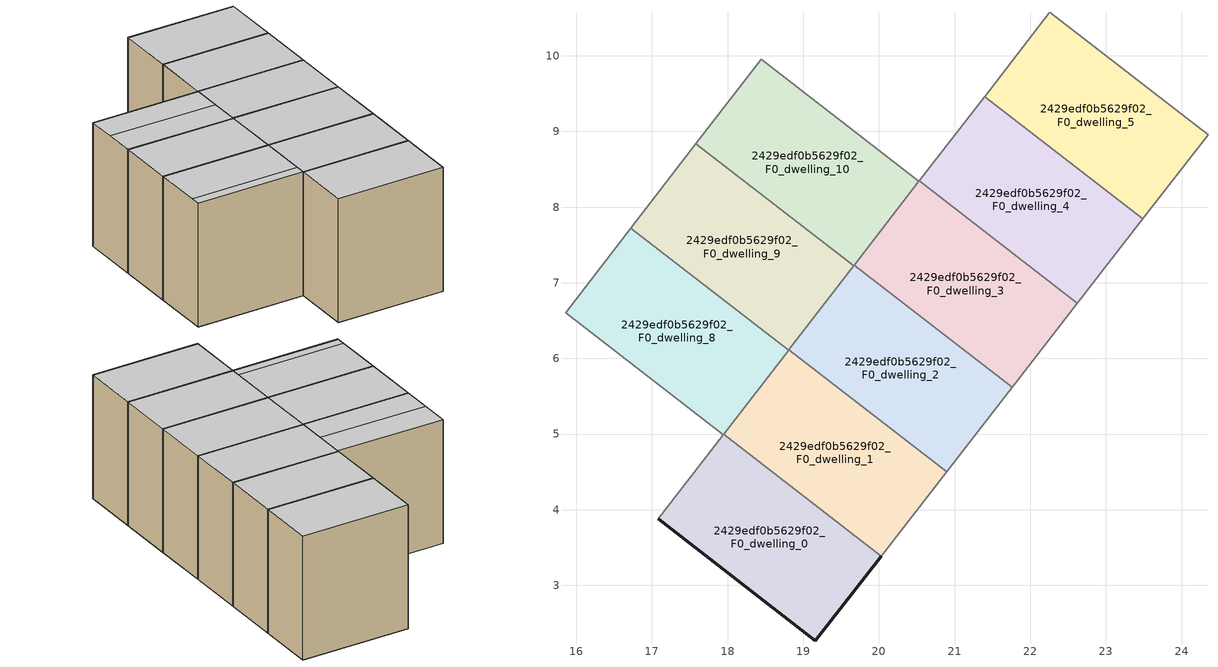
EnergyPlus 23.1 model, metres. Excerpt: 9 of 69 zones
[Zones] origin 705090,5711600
2429edf0b5629f02_F0_dwelling_0
 floor ground (EU_floor_Construction): 19.16,2.27 20.03,3.39 17.95,5 17.08,3.88 z0
 wall outside (EU_wall_Construction): 20.03,3.39 19.16,2.27 17.08,3.88 z0:3
 wall to 2429edf0b5629f02_F0_dwelling_1 (EU_wall_Construction): 17.95,5 20.03,3.39 z0:3
 wall to 2429edf0b5629f02_F0_dwelling_7 (EU_wall_Construction): 17.08,3.88 17.94,4.99 z0:3
 ceiling to 2429edf0b5629f02_F1_dwelling_0 (EU_floor_Construction): 20.03,3.39 19.16,2.27 17.08,3.88 17.95,5 z3
2429edf0b5629f02_F0_dwelling_1
 floor ground (EU_floor_Construction): 20.03,3.39 20.9,4.5 18.81,6.11 17.95,5 z0
 wall to 2429edf0b5629f02_F0_dwelling_2 (EU_wall_Construction): 18.81,6.11 20.9,4.5 z0:3
 wall adiabatic (EU_wall_Construction): 20.9,4.5 20.03,3.39 z0:3
 wall to 2429edf0b5629f02_F0_dwelling_8 (EU_wall_Construction): 17.95,5 18.81,6.11 z0:3
 ceiling to 2429edf0b5629f02_F1_dwelling_1 (EU_floor_Construction): 20.9,4.5 20.03,3.39 17.95,5 18.81,6.11 z3
2429edf0b5629f02_F0_dwelling_10
 floor ground (EU_floor_Construction): 19.67,7.22 20.53,8.34 18.44,9.95 17.58,8.84 z0
 wall to 2429edf0b5629f02_F0_dwelling_11 (EU_wall_Construction): 18.44,9.95 20.53,8.34 z0:3
 wall to 2429edf0b5629f02_F0_dwelling_9 (EU_wall_Construction): 19.67,7.22 17.58,8.84 z0:3
 wall to 2429edf0b5629f02_F0_dwelling_17 (EU_wall_Construction): 17.58,8.84 18.44,9.95 z0:3
 wall to 2429edf0b5629f02_F0_dwelling_3 (EU_wall_Construction): 20.53,8.34 19.67,7.23 z0:3
 wall to 2429edf0b5629f02_F0_dwelling_2 (EU_wall_Construction): 19.67,7.23,1.5 19.67,7.23,0 19.67,7.22,0
 ceiling to 2429edf0b5629f02_F1_dwelling_9 (EU_floor_Construction): 20.1,7.78 19.67,7.22 17.58,8.84 18.01,9.39 z3
 ceiling to 2429edf0b5629f02_F1_dwelling_10 (EU_floor_Construction): 20.53,8.34 20.1,7.78 18.01,9.39 18.44,9.95 z3
2429edf0b5629f02_F0_dwelling_2
 floor ground (EU_floor_Construction): 20.9,4.5 21.76,5.62 19.67,7.23 18.81,6.11 z0
 wall to 2429edf0b5629f02_F0_dwelling_3 (EU_wall_Construction): 19.67,7.23 21.76,5.62 z0:3
 wall adiabatic (EU_wall_Construction): 21.76,5.62 20.9,4.5 z0:3
 wall to 2429edf0b5629f02_F0_dwelling_9 (EU_wall_Construction): 18.81,6.11 19.67,7.22 z0:3
 ceiling to 2429edf0b5629f02_F1_dwelling_2 (EU_floor_Construction): 21.76,5.62 20.9,4.5 18.81,6.11 19.67,7.23 z3
2429edf0b5629f02_F0_dwelling_3
 floor ground (EU_floor_Construction): 21.76,5.62 22.62,6.73 20.54,8.35 19.67,7.23 z0
 wall to 2429edf0b5629f02_F0_dwelling_4 (EU_wall_Construction): 20.54,8.35 22.62,6.73 z0:3
 wall adiabatic (EU_wall_Construction): 22.62,6.73 21.76,5.62 z0:3
 wall to 2429edf0b5629f02_F0_dwelling_11 (EU_wall_Construction): 20.53,8.34,1.5 20.53,8.34,0 20.54,8.35,0
 ceiling to 2429edf0b5629f02_F1_dwelling_3 (EU_floor_Construction): 22.62,6.73 21.76,5.62 19.67,7.23 20.54,8.35 z3
2429edf0b5629f02_F0_dwelling_4
 floor ground (EU_floor_Construction): 22.62,6.73 23.49,7.84 21.4,9.46 20.54,8.35 z0
 wall to 2429edf0b5629f02_F0_dwelling_5 (EU_wall_Construction): 21.4,9.46 23.49,7.84 z0:3
 wall adiabatic (EU_wall_Construction): 23.49,7.84 22.62,6.73 z0:3
 wall to 2429edf0b5629f02_F0_dwelling_11 (EU_wall_Construction): 20.54,8.35 21.39,9.45 z0:3
 wall to 2429edf0b5629f02_F0_dwelling_12 (EU_wall_Construction): 21.39,9.46,1.5 21.39,9.45,0 21.4,9.46,0
 ceiling to 2429edf0b5629f02_F1_dwelling_4 (EU_floor_Construction): 23.49,7.84 22.62,6.73 20.54,8.35 21.4,9.46 z3
2429edf0b5629f02_F0_dwelling_5
 floor ground (EU_floor_Construction): 23.49,7.84 24.35,8.96 22.26,10.57 21.4,9.46 z0
 wall to 2429edf0b5629f02_F0_dwelling_6 (EU_wall_Construction): 22.26,10.57 24.35,8.96 z0:3
 wall adiabatic (EU_wall_Construction): 24.35,8.96 23.49,7.84 z0:3
 wall to 2429edf0b5629f02_F0_dwelling_12 (EU_wall_Construction): 21.4,9.46 22.25,10.57 z0:3
 ceiling to 2429edf0b5629f02_F1_dwelling_5 (EU_floor_Construction): 24.35,8.96 23.49,7.84 21.4,9.46 22.26,10.57 z3
2429edf0b5629f02_F0_dwelling_8
 floor ground (EU_floor_Construction): 17.94,4.99 18.81,6.11 16.72,7.72 15.86,6.61 z0
 wall to 2429edf0b5629f02_F0_dwelling_7 (EU_wall_Construction): 17.94,4.99 15.86,6.61 z0:3
 wall to 2429edf0b5629f02_F0_dwelling_15 (EU_wall_Construction): 15.86,6.61 16.72,7.72 z0:3
 wall to 2429edf0b5629f02_F0_dwelling_9 (EU_wall_Construction): 16.72,7.72 18.81,6.11 z0:3
 ceiling adiabatic (EU_roof_Construction): 18.81,6.11 18.09,5.18 16,6.79 16.72,7.72 z3
 ceiling to 2429edf0b5629f02_F1_dwelling_7 (EU_floor_Construction): 18.09,5.18 17.94,4.99 15.86,6.61 16,6.79 z3
2429edf0b5629f02_F0_dwelling_9
 floor ground (EU_floor_Construction): 18.81,6.11 19.67,7.22 17.58,8.84 16.72,7.72 z0
 wall to 2429edf0b5629f02_F0_dwelling_16 (EU_wall_Construction): 16.72,7.72 17.58,8.84 z0:3
 ceiling adiabatic (EU_roof_Construction): 19.67,7.22 18.81,6.11 16.72,7.72 17.58,8.84 z3
[Building]
EU S2 Campaign: North Axis=0; Terrain=City; Solar Distribution=FullExterior
[Site:Location]
London: Latitude=51.5; Longitude=-0.5; Time Zone=0; Elevation=25
[SizingPeriod:WeatherFileDays]
AnnualSizingPeriod: Begin Month=1; Begin Day of Month=1; End Month=12; End Day of Month=31; Day of Week for Start Day=Monday; Use Weather File Daylight Saving Period=No; Use Weather File Rain and Snow Indicators=No
[MATERIAL]
EU_InternalMass_Material: Roughness=MediumRough; Thickness=0.1; Conductivity=1; Density=1800; Specific Heat=900; Thermal Absorptance=0.9; Solar Absorptance=0.7; Visible Absorptance=0.7
[MATERIAL:NOMASS] Roughness=MediumRough; Thermal Absorptance=0.9; Solar Absorptance=0.7; Visible Absorptance=0.7
Name | Thermal Resistance
EU_wall_NoMass | 0.635353
EU_roof_NoMass | 0.675062
EU_floor_NoMass | 1.96382
[CONSTRUCTION]
EU_wall_Construction: EU_wall_NoMass
EU_roof_Construction: EU_roof_NoMass
EU_floor_Construction: EU_floor_NoMass
EU_InternalMass_Construction: EU_InternalMass_Material
[ZONE] Type=1; Multiplier=1; Ceiling Height=autocalculate; Floor Area=autocalculate; Part of Total Floor Area=Yes
Name | Volume
2429edf0b5629f02_F0_dwelling_0 | 11.1548
2429edf0b5629f02_F0_dwelling_1; 2429edf0b5629f02_F0_dwelling_3 | 11.1504
2429edf0b5629f02_F0_dwelling_10 | 11.1541
2429edf0b5629f02_F0_dwelling_2; 2429edf0b5629f02_F0_dwelling_4 | 11.1519
2429edf0b5629f02_F0_dwelling_5 | 11.15625
2429edf0b5629f02_F0_dwelling_8 | 11.1526
2429edf0b5629f02_F0_dwelling_9 | 11.1475
[INTERNALMASS] Construction=EU_InternalMass_Construction
Name | Zone or ZoneList | Surface Area
2429edf0b5629f02_F0_dwelling_0_EU_InternalMass | 2429edf0b5629f02_F0_dwelling_0 | 3.71797
2429edf0b5629f02_F0_dwelling_1_EU_InternalMass | 2429edf0b5629f02_F0_dwelling_1 | 3.71677
2429edf0b5629f02_F0_dwelling_2_EU_InternalMass | 2429edf0b5629f02_F0_dwelling_2 | 3.7174
2429edf0b5629f02_F0_dwelling_3_EU_InternalMass | 2429edf0b5629f02_F0_dwelling_3 | 3.71694
2429edf0b5629f02_F0_dwelling_4_EU_InternalMass | 2429edf0b5629f02_F0_dwelling_4 | 3.71719
2429edf0b5629f02_F0_dwelling_5_EU_InternalMass | 2429edf0b5629f02_F0_dwelling_5 | 3.71879
2429edf0b5629f02_F0_dwelling_8_EU_InternalMass | 2429edf0b5629f02_F0_dwelling_8 | 3.71741
2429edf0b5629f02_F0_dwelling_9_EU_InternalMass | 2429edf0b5629f02_F0_dwelling_9 | 3.7158
2429edf0b5629f02_F0_dwelling_10_EU_InternalMass | 2429edf0b5629f02_F0_dwelling_10 | 3.71802
[OTHEREQUIPMENT] Fuel Type=Electricity; Design Level Calculation Method=Watts/Area; Power per Zone Floor Area=1; Fraction Latent=0; Fraction Radiant=0; Fraction Lost=0; Carbon Dioxide Generation Rate=0; EndUse Subcategory=EU_Step8_InternalGains
Name | Zone or ZoneList or Space or SpaceList | Schedule
EU_Step8_InternalGain_2429edf0b5629f02_F0_dwelling_0_f000 | 2429edf0b5629f02_F0_dwelling_0 | EU_Step8_GainSchedule_2429edf0b5629f02_F0_dwelling_0_f000
EU_Step8_InternalGain_2429edf0b5629f02_F0_dwelling_1_f000 | 2429edf0b5629f02_F0_dwelling_1 | EU_Step8_GainSchedule_2429edf0b5629f02_F0_dwelling_1_f000
EU_Step8_InternalGain_2429edf0b5629f02_F0_dwelling_2_f000 | 2429edf0b5629f02_F0_dwelling_2 | EU_Step8_GainSchedule_2429edf0b5629f02_F0_dwelling_2_f000
EU_Step8_InternalGain_2429edf0b5629f02_F0_dwelling_3_f000 | 2429edf0b5629f02_F0_dwelling_3 | EU_Step8_GainSchedule_2429edf0b5629f02_F0_dwelling_3_f000
EU_Step8_InternalGain_2429edf0b5629f02_F0_dwelling_4_f000 | 2429edf0b5629f02_F0_dwelling_4 | EU_Step8_GainSchedule_2429edf0b5629f02_F0_dwelling_4_f000
EU_Step8_InternalGain_2429edf0b5629f02_F0_dwelling_5_f000 | 2429edf0b5629f02_F0_dwelling_5 | EU_Step8_GainSchedule_2429edf0b5629f02_F0_dwelling_5_f000
EU_Step8_InternalGain_2429edf0b5629f02_F0_dwelling_8_f000 | 2429edf0b5629f02_F0_dwelling_8 | EU_Step8_GainSchedule_2429edf0b5629f02_F0_dwelling_8_f000
EU_Step8_InternalGain_2429edf0b5629f02_F0_dwelling_9_f000 | 2429edf0b5629f02_F0_dwelling_9 | EU_Step8_GainSchedule_2429edf0b5629f02_F0_dwelling_9_f000
EU_Step8_InternalGain_2429edf0b5629f02_F0_dwelling_10_f000 | 2429edf0b5629f02_F0_dwelling_10 | EU_Step8_GainSchedule_2429edf0b5629f02_F0_dwelling_10_f000
[ZONEVENTILATION:DESIGNFLOWRATE] Schedule=EU_AlwaysOn; Design Flow Rate Calculation Method=AirChanges/Hour; Air Changes per Hour=0.555504; Ventilation Type=Natural; Fan Pressure Rise=0; Fan Total Efficiency=1; Constant Term Coefficient=1; Temperature Term Coefficient=0; Velocity Term Coefficient=0; Velocity Squared Term Coefficient=0; Minimum Indoor Temperature=-100; Maximum Indoor Temperature=100; Delta Temperature=-100; Minimum Outdoor Temperature=-100; Maximum Outdoor Temperature=100; Maximum Wind Speed=40
Name | Zone or ZoneList or Space or SpaceList
EU_ConstantAir_2429edf0b5629f02_F0_dwelling_0 | 2429edf0b5629f02_F0_dwelling_0
EU_ConstantAir_2429edf0b5629f02_F0_dwelling_1 | 2429edf0b5629f02_F0_dwelling_1
EU_ConstantAir_2429edf0b5629f02_F0_dwelling_2 | 2429edf0b5629f02_F0_dwelling_2
EU_ConstantAir_2429edf0b5629f02_F0_dwelling_3 | 2429edf0b5629f02_F0_dwelling_3
EU_ConstantAir_2429edf0b5629f02_F0_dwelling_4 | 2429edf0b5629f02_F0_dwelling_4
EU_ConstantAir_2429edf0b5629f02_F0_dwelling_5 | 2429edf0b5629f02_F0_dwelling_5
EU_ConstantAir_2429edf0b5629f02_F0_dwelling_8 | 2429edf0b5629f02_F0_dwelling_8
EU_ConstantAir_2429edf0b5629f02_F0_dwelling_9 | 2429edf0b5629f02_F0_dwelling_9
EU_ConstantAir_2429edf0b5629f02_F0_dwelling_10 | 2429edf0b5629f02_F0_dwelling_10
[HVACTEMPLATE:THERMOSTAT] Constant Heating Setpoint=20; Constant Cooling Setpoint=50
EU_HeatOnly_2429edf0b5629f02_F0_dwelling_24; EU_HeatOnly_2429edf0b5629f02_F0_dwelling_25; EU_HeatOnly_2429edf0b5629f02_F0_dwelling_26; EU_HeatOnly_2429edf0b5629f02_F0_dwelling_27; EU_HeatOnly_2429edf0b5629f02_F0_dwelling_28; EU_HeatOnly_2429edf0b5629f02_F0_dwelling_29; EU_HeatOnly_2429edf0b5629f02_F0_dwelling_30; EU_HeatOnly_2429edf0b5629f02_F0_dwelling_31; EU_HeatOnly_2429edf0b5629f02_F0_dwelling_32; EU_HeatOnly_2429edf0b5629f02_F0_dwelling_33; EU_HeatOnly_2429edf0b5629f02_F0_dwelling_34; EU_HeatOnly_2429edf0b5629f02_F1_dwelling_0; EU_HeatOnly_2429edf0b5629f02_F1_dwelling_1; EU_HeatOnly_2429edf0b5629f02_F1_dwelling_2; EU_HeatOnly_2429edf0b5629f02_F1_dwelling_3; EU_HeatOnly_2429edf0b5629f02_F1_dwelling_4; EU_HeatOnly_2429edf0b5629f02_F1_dwelling_5; EU_HeatOnly_2429edf0b5629f02_F1_dwelling_6; EU_HeatOnly_2429edf0b5629f02_F1_dwelling_7; EU_HeatOnly_2429edf0b5629f02_F1_dwelling_8; EU_HeatOnly_2429edf0b5629f02_F1_dwelling_9; EU_HeatOnly_2429edf0b5629f02_F1_dwelling_10; EU_HeatOnly_2429edf0b5629f02_F1_dwelling_11; EU_HeatOnly_2429edf0b5629f02_F1_dwelling_12; EU_HeatOnly_2429edf0b5629f02_F1_dwelling_13; EU_HeatOnly_2429edf0b5629f02_F1_dwelling_14; EU_HeatOnly_2429edf0b5629f02_F1_dwelling_15; EU_HeatOnly_2429edf0b5629f02_F1_dwelling_16; EU_HeatOnly_2429edf0b5629f02_F1_dwelling_17; EU_HeatOnly_2429edf0b5629f02_F1_dwelling_18; EU_HeatOnly_2429edf0b5629f02_F1_dwelling_19; EU_HeatOnly_2429edf0b5629f02_F1_dwelling_20; EU_HeatOnly_2429edf0b5629f02_F1_dwelling_21; EU_HeatOnly_2429edf0b5629f02_F1_dwelling_22; EU_HeatOnly_2429edf0b5629f02_F1_dwelling_23; EU_HeatOnly_2429edf0b5629f02_F1_dwelling_24; EU_HeatOnly_2429edf0b5629f02_F1_dwelling_25; EU_HeatOnly_2429edf0b5629f02_F1_dwelling_26; EU_HeatOnly_2429edf0b5629f02_F1_dwelling_27; EU_HeatOnly_2429edf0b5629f02_F1_dwelling_28; EU_HeatOnly_2429edf0b5629f02_F1_dwelling_29; EU_HeatOnly_2429edf0b5629f02_F1_dwelling_30; EU_HeatOnly_2429edf0b5629f02_F1_dwelling_31; EU_HeatOnly_2429edf0b5629f02_F1_dwelling_32; EU_HeatOnly_2429edf0b5629f02_F1_dwelling_33
[HVACTEMPLATE:ZONE:IDEALLOADSAIRSYSTEM] System Availability Schedule=EU_AlwaysOn; Maximum Heating Supply Air Temperature=50; Minimum Cooling Supply Air Temperature=13; Maximum Heating Supply Air Humidity Ratio=0.0156; Minimum Cooling Supply Air Humidity Ratio=0.0077; Heating Limit=NoLimit; Cooling Limit=NoLimit; Heating Availability Schedule=EU_AlwaysOn; Cooling Availability Schedule=EU_CoolingOff; Dehumidification Control Type=ConstantSensibleHeatRatio; Cooling Sensible Heat Ratio=0.7; Dehumidification Setpoint=60; Humidification Control Type=None; Humidification Setpoint=30; Outdoor Air Method=None; Outdoor Air Flow Rate per Person=0.00944; Outdoor Air Flow Rate per Zone Floor Area=0; Outdoor Air Flow Rate per Zone=0; Demand Controlled Ventilation Type=None; Outdoor Air Economizer Type=NoEconomizer; Heat Recovery Type=None; Sensible Heat Recovery Effectiveness=0.7; Latent Heat Recovery Effectiveness=0.65
Name | Template Thermostat
2429edf0b5629f02_F0_dwelling_0 | EU_HeatOnly_2429edf0b5629f02_F0_dwelling_0
2429edf0b5629f02_F0_dwelling_1 | EU_HeatOnly_2429edf0b5629f02_F0_dwelling_1
2429edf0b5629f02_F0_dwelling_2 | EU_HeatOnly_2429edf0b5629f02_F0_dwelling_2
2429edf0b5629f02_F0_dwelling_3 | EU_HeatOnly_2429edf0b5629f02_F0_dwelling_3
2429edf0b5629f02_F0_dwelling_4 | EU_HeatOnly_2429edf0b5629f02_F0_dwelling_4
2429edf0b5629f02_F0_dwelling_5 | EU_HeatOnly_2429edf0b5629f02_F0_dwelling_5
2429edf0b5629f02_F0_dwelling_8 | EU_HeatOnly_2429edf0b5629f02_F0_dwelling_8
2429edf0b5629f02_F0_dwelling_9 | EU_HeatOnly_2429edf0b5629f02_F0_dwelling_9
2429edf0b5629f02_F0_dwelling_10 | EU_HeatOnly_2429edf0b5629f02_F0_dwelling_10
[SIZING:ZONE] Zone Cooling Design Supply Air Temperature Input Method=SupplyAirTemperature; Zone Cooling Design Supply Air Temperature=13; Zone Heating Design Supply Air Temperature Input Method=SupplyAirTemperature; Zone Heating Design Supply Air Temperature=50; Zone Cooling Design Supply Air Humidity Ratio=0.008; Zone Heating Design Supply Air Humidity Ratio=0.008; Cooling Design Air Flow Method=DesignDay; Cooling Design Air Flow Rate=0; Cooling Minimum Air Flow per Zone Floor Area=0.000762; Cooling Minimum Air Flow=0; Cooling Minimum Air Flow Fraction=0.2; Heating Design Air Flow Method=DesignDay; Heating Design Air Flow Rate=0; Heating Maximum Air Flow per Zone Floor Area=0.002032; Heating Maximum Air Flow=0.141576; Heating Maximum Air Flow Fraction=0.3; Account for Dedicated Outdoor Air System=No; Dedicated Outdoor Air System Control Strategy=NeutralSupplyAir; Dedicated Outdoor Air Low Setpoint Temperature for Design=autosize; Dedicated Outdoor Air High Setpoint Temperature for Design=autosize; Zone Load Sizing Method=Sensible Load Only No Latent Load; Zone Latent Cooling Design Supply Air Humidity Ratio Input Method=HumidityRatioDifference; Zone Cooling Design Supply Air Humidity Ratio Difference=0.005; Zone Latent Heating Design Supply Air Humidity Ratio Input Method=HumidityRatioDifference; Zone Humidification Design Supply Air Humidity Ratio Difference=0.005
2429edf0b5629f02_F0_dwelling_0; 2429edf0b5629f02_F0_dwelling_1; 2429edf0b5629f02_F0_dwelling_2; 2429edf0b5629f02_F0_dwelling_3; 2429edf0b5629f02_F0_dwelling_4; 2429edf0b5629f02_F0_dwelling_5; 2429edf0b5629f02_F0_dwelling_8; 2429edf0b5629f02_F0_dwelling_9; 2429edf0b5629f02_F0_dwelling_10
[SCHEDULE:CONSTANT]
Name | Hourly Value
EU_AlwaysOn | 1
EU_CoolingOff | 0
[SCHEDULE:FILE] Column Number=1; Rows to Skip at Top=0; Number of Hours of Data=8760; Column Separator=Comma; Interpolate to Timestep=No; Minutes per Item=60; Adjust Schedule for Daylight Savings=Yes
Name | File
EU_Step8_GainSchedule_2429edf0b5629f02_F0_dwelling_0_f000 | ../../schedules/2429edf0b5629f02/2429edf0b5629f02_F0_dwelling_0_f000_gain.csv
EU_Step8_GainSchedule_2429edf0b5629f02_F0_dwelling_1_f000 | ../../schedules/2429edf0b5629f02/2429edf0b5629f02_F0_dwelling_1_f000_gain.csv
EU_Step8_GainSchedule_2429edf0b5629f02_F0_dwelling_2_f000 | ../../schedules/2429edf0b5629f02/2429edf0b5629f02_F0_dwelling_2_f000_gain.csv
EU_Step8_GainSchedule_2429edf0b5629f02_F0_dwelling_3_f000 | ../../schedules/2429edf0b5629f02/2429edf0b5629f02_F0_dwelling_3_f000_gain.csv
EU_Step8_GainSchedule_2429edf0b5629f02_F0_dwelling_4_f000 | ../../schedules/2429edf0b5629f02/2429edf0b5629f02_F0_dwelling_4_f000_gain.csv
EU_Step8_GainSchedule_2429edf0b5629f02_F0_dwelling_5_f000 | ../../schedules/2429edf0b5629f02/2429edf0b5629f02_F0_dwelling_5_f000_gain.csv
EU_Step8_GainSchedule_2429edf0b5629f02_F0_dwelling_8_f000 | ../../schedules/2429edf0b5629f02/2429edf0b5629f02_F0_dwelling_8_f000_gain.csv
EU_Step8_GainSchedule_2429edf0b5629f02_F0_dwelling_9_f000 | ../../schedules/2429edf0b5629f02/2429edf0b5629f02_F0_dwelling_9_f000_gain.csv
EU_Step8_GainSchedule_2429edf0b5629f02_F0_dwelling_10_f000 | ../../schedules/2429edf0b5629f02/2429edf0b5629f02_F0_dwelling_10_f000_gain.csv
